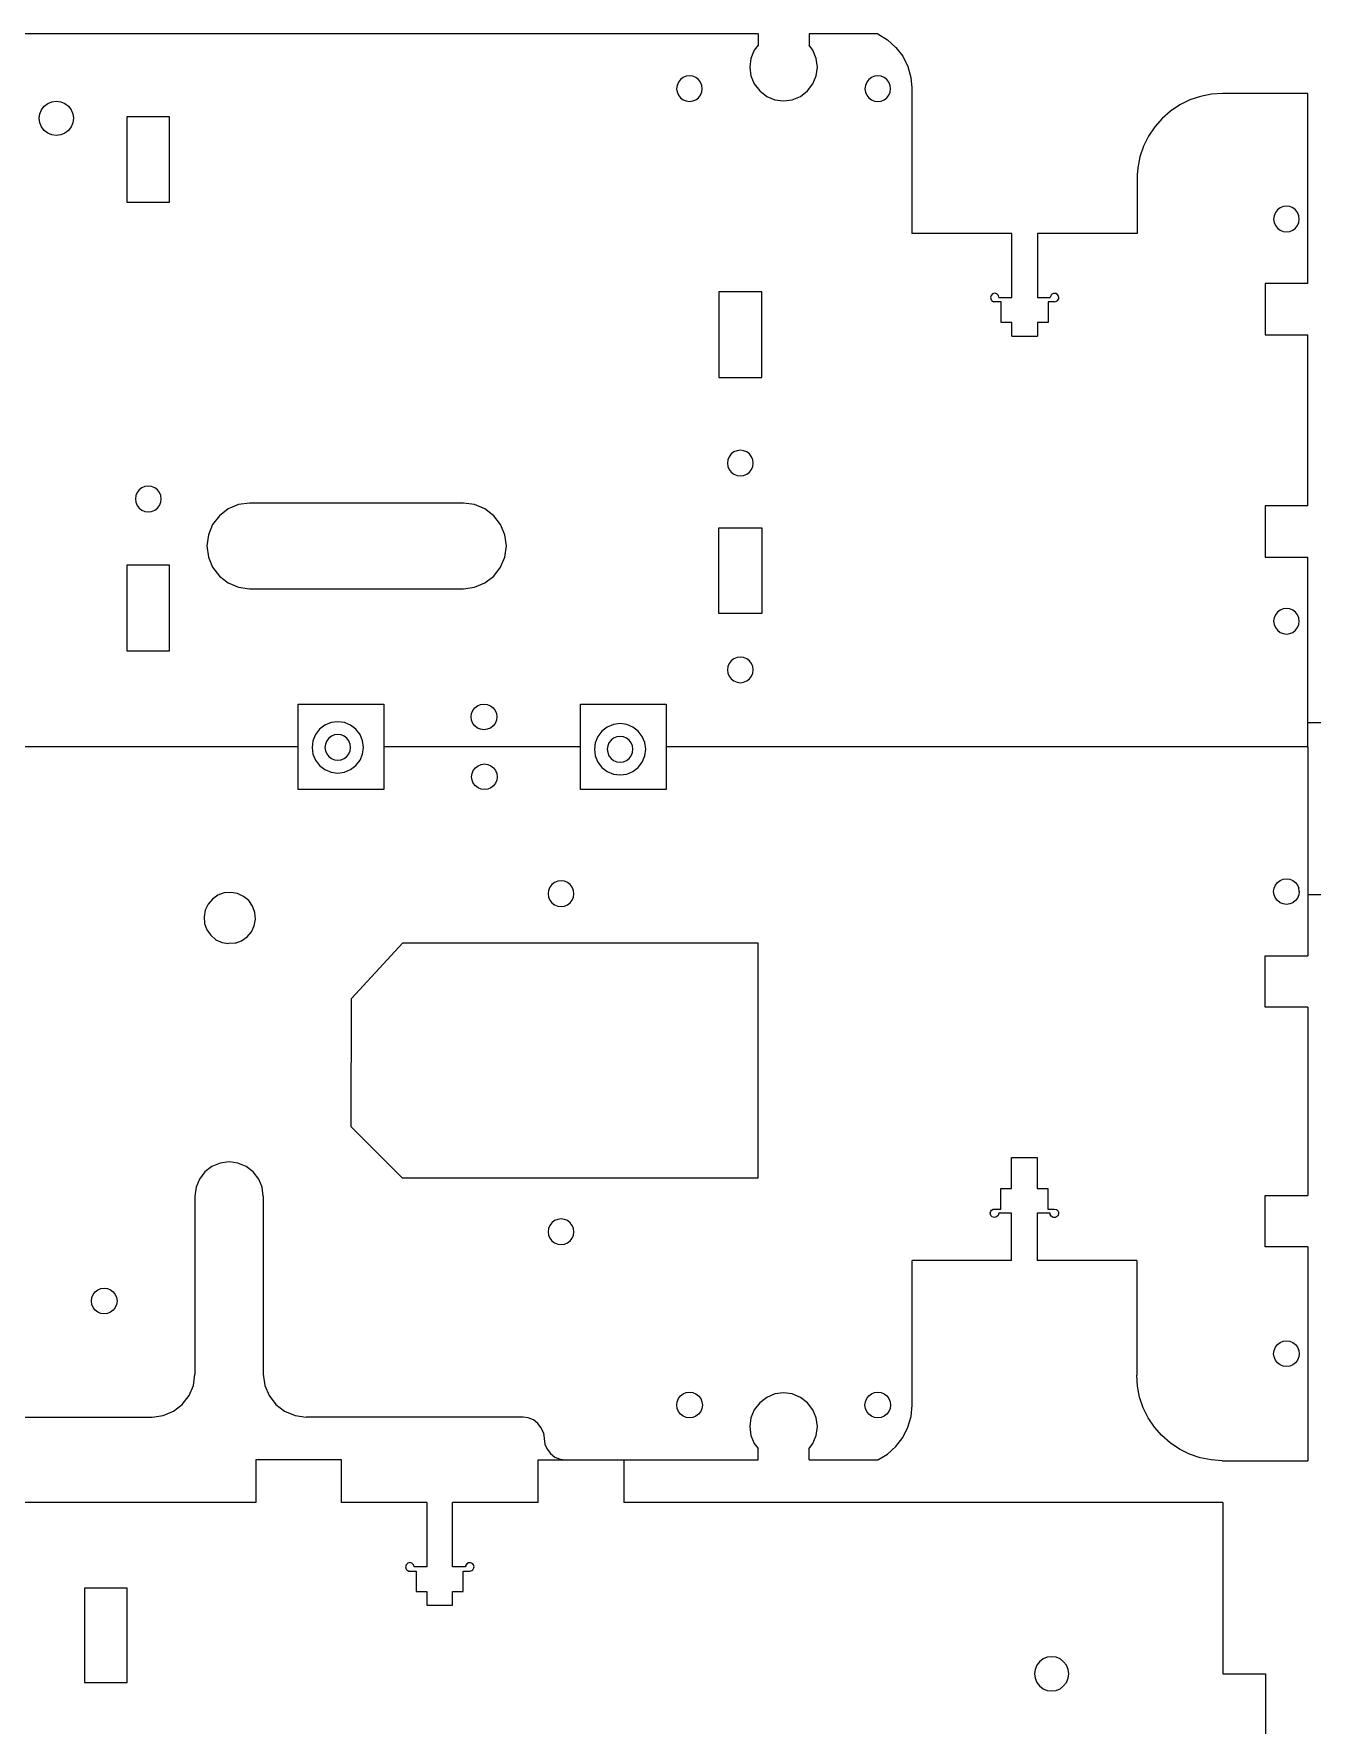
# Model space of a CAD drawing. Extents: x -11 to 589, y -194 to 206.
# Drawn here: x 143.5 to 292.9, y 0.4 to 198.1 of the extents above; entities that cross this region are included whole.
import ezdxf

# ---------------------------------------------------------------- set-up
doc = ezdxf.new("R2010")
doc.units = 0
doc.layers.get('0').update_dxf_attribs({"linetype": 'CONTINUOUS'})

msp = doc.modelspace()

# ---------------------------------------------------------------- linework, layer by layer
for p, q in [((228.15, 198.06), (64.11, 198.06)), ((228.15, 198.06), (228.15, 196.72)), ((242.13, 198.06), (234.11, 198.06)), ((234.11, 198.06), (234.11, 196.72)), ((242.13, 198.06), (243.26, 197.37)), ((227.71, 196.15), (227.32, 195.19)), ((228.15, 196.72), (227.71, 196.15)), ((234.55, 196.15), (234.11, 196.72)), ((234.95, 195.19), (234.55, 196.15)), ((243.26, 197.37), (244.25, 196.48)), ((244.25, 196.48), (245.05, 195.43)), ((227.32, 195.19), (227.18, 194.17)), ((227.18, 194.17), (227.32, 193.15)), ((235.08, 194.17), (234.95, 195.19)), ((234.95, 193.15), (235.08, 194.17)), ((245.05, 195.43), (245.64, 194.25)), ((245.64, 194.25), (246.01, 192.97)), ((218.68, 192.04), (218.63, 191.65)), ((218.83, 192.4), (218.68, 192.04)), ((219.07, 192.71), (218.83, 192.4)), ((219.38, 192.95), (219.07, 192.71)), ((219.74, 193.1), (219.38, 192.95)), ((220.13, 193.15), (219.74, 193.1)), ((220.52, 193.1), (220.13, 193.15)), ((220.88, 192.95), (220.52, 193.1)), ((221.19, 192.71), (220.88, 192.95)), ((221.43, 192.4), (221.19, 192.71)), ((221.58, 192.04), (221.43, 192.4)), ((221.63, 191.65), (221.58, 192.04)), ((227.32, 193.15), (227.71, 192.2)), ((227.71, 192.2), (228.34, 191.38)), ((233.92, 191.38), (234.55, 192.2)), ((234.55, 192.2), (234.95, 193.15)), ((240.69, 192.04), (240.64, 191.65)), ((240.84, 192.4), (240.69, 192.04)), ((241.08, 192.71), (240.84, 192.4)), ((241.39, 192.95), (241.08, 192.71)), ((241.76, 193.1), (241.39, 192.95)), ((242.14, 193.15), (241.76, 193.1)), ((242.53, 193.1), (242.14, 193.15)), ((242.89, 192.95), (242.53, 193.1)), ((243.2, 192.71), (242.89, 192.95)), ((243.44, 192.4), (243.2, 192.71)), ((243.59, 192.04), (243.44, 192.4)), ((243.64, 191.65), (243.59, 192.04)), ((246.01, 192.97), (246.13, 191.76)), ((246.13, 191.76), (246.13, 174.74)), ((144.72, 189.61), (145.13, 189.92)), ((145.13, 189.92), (145.61, 190.12)), ((145.61, 190.12), (146.13, 190.19)), ((146.13, 190.19), (146.65, 190.12)), ((146.65, 190.12), (147.13, 189.92)), ((147.13, 189.92), (147.55, 189.61)), ((218.63, 191.65), (218.68, 191.27)), ((218.68, 191.27), (218.83, 190.9)), ((218.83, 190.9), (219.07, 190.59)), ((219.07, 190.59), (219.38, 190.36)), ((219.38, 190.36), (219.74, 190.21)), ((219.74, 190.21), (220.13, 190.15)), ((220.13, 190.15), (220.52, 190.21)), ((220.52, 190.21), (220.88, 190.36)), ((220.88, 190.36), (221.19, 190.59)), ((221.19, 190.59), (221.43, 190.9)), ((221.43, 190.9), (221.58, 191.27)), ((221.58, 191.27), (221.63, 191.65)), ((228.34, 191.38), (229.16, 190.75)), ((229.16, 190.75), (230.11, 190.36)), ((230.11, 190.36), (231.13, 190.22)), ((231.13, 190.22), (232.15, 190.36)), ((232.15, 190.36), (233.11, 190.75)), ((233.11, 190.75), (233.92, 191.38)), ((240.64, 191.65), (240.69, 191.26)), ((240.69, 191.26), (240.84, 190.9)), ((240.84, 190.9), (241.08, 190.59)), ((241.08, 190.59), (241.39, 190.35)), ((241.39, 190.35), (241.76, 190.2)), ((241.76, 190.2), (242.14, 190.15)), ((242.14, 190.15), (242.53, 190.2)), ((242.53, 190.2), (242.89, 190.35)), ((242.89, 190.35), (243.2, 190.59)), ((243.2, 190.59), (243.44, 190.9)), ((243.44, 190.9), (243.59, 191.26)), ((243.59, 191.26), (243.64, 191.65)), ((277.44, 189.75), (276.35, 189.03)), ((278.61, 190.33), (277.44, 189.75)), ((279.85, 190.75), (278.61, 190.33)), ((281.13, 191.01), (279.85, 190.75)), ((282.44, 191.09), (281.13, 191.01)), ((292.4, 191.09), (282.44, 191.09)), ((292.4, 168.9), (292.4, 191.09)), ((144.13, 188.19), (144.2, 188.71)), ((144.2, 187.67), (144.13, 188.19)), ((144.2, 188.71), (144.4, 189.19)), ((144.4, 189.19), (144.72, 189.61)), ((147.55, 189.61), (147.86, 189.19)), ((147.86, 189.19), (148.06, 188.71)), ((148.06, 188.71), (148.13, 188.19)), ((148.13, 188.19), (148.06, 187.67)), ((159.38, 188.37), (154.38, 188.37)), ((154.38, 188.37), (154.38, 178.37)), ((159.38, 178.37), (159.38, 188.37)), ((275.37, 188.16), (274.5, 187.18)), ((276.35, 189.03), (275.37, 188.16)), ((144.4, 187.19), (144.2, 187.67)), ((144.72, 186.78), (144.4, 187.19)), ((145.13, 186.46), (144.72, 186.78)), ((145.61, 186.26), (145.13, 186.46)), ((146.13, 186.19), (145.61, 186.26)), ((146.65, 186.26), (146.13, 186.19)), ((147.13, 186.46), (146.65, 186.26)), ((147.55, 186.78), (147.13, 186.46)), ((147.86, 187.19), (147.55, 186.78)), ((148.06, 187.67), (147.86, 187.19)), ((273.78, 186.09), (273.2, 184.92)), ((274.5, 187.18), (273.78, 186.09)), ((273.2, 184.92), (272.78, 183.68)), ((272.52, 182.4), (272.47, 181.59)), ((272.78, 183.68), (272.52, 182.4)), ((272.47, 181.59), (272.47, 174.74)), ((154.38, 178.37), (159.38, 178.37)), ((289.52, 177.87), (289.15, 177.72)), ((289.9, 177.92), (289.52, 177.87)), ((290.29, 177.87), (289.9, 177.92)), ((290.65, 177.72), (290.29, 177.87)), ((288.46, 176.81), (288.4, 176.42)), ((288.4, 176.42), (288.46, 176.03)), ((288.61, 177.17), (288.46, 176.81)), ((288.46, 176.03), (288.61, 175.67)), ((288.84, 177.48), (288.61, 177.17)), ((289.15, 177.72), (288.84, 177.48)), ((290.96, 177.48), (290.65, 177.72)), ((291.2, 177.17), (290.96, 177.48)), ((291.35, 176.81), (291.2, 177.17)), ((291.2, 175.67), (291.35, 176.03)), ((291.4, 176.42), (291.35, 176.81)), ((291.35, 176.03), (291.4, 176.42)), ((257.8, 174.74), (246.13, 174.74)), ((257.8, 167.24), (257.8, 174.74)), ((260.8, 174.74), (260.8, 167.24)), ((272.47, 174.74), (260.8, 174.74)), ((288.61, 175.67), (288.84, 175.36)), ((288.84, 175.36), (289.15, 175.12)), ((289.15, 175.12), (289.52, 174.97)), ((289.52, 174.97), (289.9, 174.92)), ((289.9, 174.92), (290.29, 174.97)), ((290.29, 174.97), (290.65, 175.12)), ((290.65, 175.12), (290.96, 175.36)), ((290.96, 175.36), (291.2, 175.67)), ((292.4, 168.9), (287.4, 168.9)), ((287.4, 168.9), (287.4, 162.9)), ((228.58, 167.9), (223.58, 167.9)), ((223.58, 167.9), (223.58, 157.9)), ((228.58, 157.9), (228.58, 167.9)), ((255.37, 167.49), (255.3, 167.24)), ((255.3, 167.24), (255.37, 166.99)), ((255.55, 167.67), (255.37, 167.49)), ((255.37, 166.99), (255.45, 166.89)), ((255.45, 166.89), (255.67, 166.76)), ((255.8, 167.74), (255.55, 167.67)), ((256.55, 166.74), (255.67, 166.76)), ((256.05, 167.67), (255.8, 167.74)), ((256.23, 167.49), (256.05, 167.67)), ((256.3, 167.24), (256.23, 167.49)), ((256.3, 167.24), (257.8, 167.24)), ((256.55, 164.34), (256.55, 166.74)), ((260.8, 167.24), (262.3, 167.24)), ((262.05, 166.74), (262.05, 164.34)), ((262.8, 166.74), (262.05, 166.74)), ((262.32, 167.37), (262.3, 167.24)), ((262.45, 167.6), (262.32, 167.37)), ((262.67, 167.72), (262.45, 167.6)), ((262.93, 167.72), (262.67, 167.72)), ((262.8, 166.74), (263.05, 166.81)), ((263.15, 167.6), (262.93, 167.72)), ((263.05, 166.81), (263.15, 166.89)), ((263.23, 167.49), (263.15, 167.6)), ((263.15, 166.89), (263.28, 167.11)), ((263.3, 167.24), (263.23, 167.49)), ((263.28, 167.11), (263.3, 167.24)), ((257.8, 164.34), (256.55, 164.34)), ((257.8, 162.74), (257.8, 164.34)), ((260.8, 164.34), (260.8, 162.74)), ((262.05, 164.34), (260.8, 164.34)), ((257.8, 162.74), (260.8, 162.74)), ((287.4, 162.9), (292.4, 162.9)), ((292.4, 142.92), (292.4, 162.9)), ((223.58, 157.9), (228.58, 157.9)), ((224.63, 148.29), (224.58, 147.9)), ((224.78, 148.65), (224.63, 148.29)), ((225.01, 148.97), (224.78, 148.65)), ((225.33, 149.2), (225.01, 148.97)), ((225.69, 149.35), (225.33, 149.2)), ((226.08, 149.4), (225.69, 149.35)), ((226.46, 149.35), (226.08, 149.4)), ((226.83, 149.2), (226.46, 149.35)), ((227.14, 148.97), (226.83, 149.2)), ((227.37, 148.65), (227.14, 148.97)), ((227.52, 148.29), (227.37, 148.65)), ((227.58, 147.9), (227.52, 148.29)), ((224.58, 147.9), (224.63, 147.52)), ((224.63, 147.52), (224.78, 147.15)), ((224.78, 147.15), (225.01, 146.84)), ((225.01, 146.84), (225.33, 146.61)), ((225.33, 146.61), (225.69, 146.46)), ((225.69, 146.46), (226.08, 146.4)), ((226.08, 146.4), (226.46, 146.46)), ((226.46, 146.46), (226.83, 146.61)), ((226.83, 146.61), (227.14, 146.84)), ((227.14, 146.84), (227.37, 147.15)), ((227.37, 147.15), (227.52, 147.52)), ((227.52, 147.52), (227.58, 147.9)), ((155.58, 144.46), (155.43, 144.1)), ((155.82, 144.77), (155.58, 144.46)), ((156.13, 145.01), (155.82, 144.77)), ((156.49, 145.16), (156.13, 145.01)), ((156.88, 145.21), (156.49, 145.16)), ((157.27, 145.16), (156.88, 145.21)), ((157.63, 145.01), (157.27, 145.16)), ((157.94, 144.77), (157.63, 145.01)), ((158.18, 144.46), (157.94, 144.77)), ((158.33, 144.1), (158.18, 144.46)), ((155.43, 144.1), (155.38, 143.71)), ((155.38, 143.71), (155.43, 143.32)), ((155.43, 143.32), (155.58, 142.96)), ((155.58, 142.96), (155.82, 142.65)), ((155.82, 142.65), (156.13, 142.41)), ((156.13, 142.41), (156.49, 142.26)), ((157.27, 142.26), (157.63, 142.41)), ((157.63, 142.41), (157.94, 142.65)), ((157.94, 142.65), (158.18, 142.96)), ((158.18, 142.96), (158.33, 143.32)), ((158.38, 143.71), (158.33, 144.1)), ((158.33, 143.32), (158.38, 143.71)), ((166.23, 142.55), (165.19, 141.75)), ((167.43, 143.05), (166.23, 142.55)), ((168.73, 143.22), (167.43, 143.05)), ((193.73, 143.22), (168.73, 143.22)), ((195.02, 143.05), (193.73, 143.22)), ((196.23, 142.55), (195.02, 143.05)), ((197.26, 141.75), (196.23, 142.55)), ((292.4, 142.92), (287.4, 142.92)), ((287.4, 142.92), (287.4, 136.92)), ((156.49, 142.26), (156.88, 142.21)), ((156.88, 142.21), (157.27, 142.26)), ((164.4, 140.72), (163.9, 139.51)), ((165.19, 141.75), (164.4, 140.72)), ((198.06, 140.72), (197.26, 141.75)), ((198.56, 139.51), (198.06, 140.72)), ((223.58, 140.32), (228.58, 140.32)), ((223.58, 130.32), (223.58, 140.32)), ((228.58, 140.32), (228.58, 130.32)), ((163.9, 139.51), (163.73, 138.22)), ((198.73, 138.22), (198.56, 139.51)), ((163.73, 138.22), (163.9, 136.92)), ((163.9, 136.92), (164.4, 135.72)), ((198.06, 135.72), (198.56, 136.92)), ((198.56, 136.92), (198.73, 138.22)), ((287.4, 136.92), (292.4, 136.92)), ((292.41, 117.56), (292.4, 136.92)), ((159.38, 135.98), (154.38, 135.98)), ((154.38, 135.98), (154.38, 125.98)), ((159.38, 125.98), (159.38, 135.98)), ((164.4, 135.72), (165.19, 134.68)), ((165.19, 134.68), (166.23, 133.89)), ((196.23, 133.89), (197.26, 134.68)), ((197.26, 134.68), (198.06, 135.72)), ((166.23, 133.89), (167.43, 133.39)), ((167.43, 133.39), (168.73, 133.22)), ((168.73, 133.22), (193.73, 133.22)), ((193.73, 133.22), (195.02, 133.39)), ((195.02, 133.39), (196.23, 133.89)), ((288.84, 130.48), (288.61, 130.17)), ((289.15, 130.72), (288.84, 130.48)), ((289.52, 130.87), (289.15, 130.72)), ((289.9, 130.92), (289.52, 130.87)), ((290.29, 130.87), (289.9, 130.92)), ((290.65, 130.72), (290.29, 130.87)), ((290.96, 130.48), (290.65, 130.72)), ((291.2, 130.17), (290.96, 130.48)), ((228.58, 130.32), (223.58, 130.32)), ((288.46, 129.81), (288.4, 129.42)), ((288.4, 129.42), (288.46, 129.03)), ((288.61, 130.17), (288.46, 129.81)), ((288.46, 129.03), (288.61, 128.67)), ((288.61, 128.67), (288.84, 128.36)), ((290.96, 128.36), (291.2, 128.67)), ((291.35, 129.81), (291.2, 130.17)), ((291.2, 128.67), (291.35, 129.03)), ((291.4, 129.42), (291.35, 129.81)), ((291.35, 129.03), (291.4, 129.42)), ((288.84, 128.36), (289.15, 128.12)), ((289.15, 128.12), (289.52, 127.97)), ((289.52, 127.97), (289.9, 127.92)), ((289.9, 127.92), (290.29, 127.97)), ((290.29, 127.97), (290.65, 128.12)), ((290.65, 128.12), (290.96, 128.36)), ((154.38, 125.98), (159.38, 125.98)), ((225.02, 124.8), (224.78, 124.49)), ((225.33, 125.04), (225.02, 124.8)), ((225.69, 125.19), (225.33, 125.04)), ((226.08, 125.24), (225.69, 125.19)), ((226.46, 125.19), (226.08, 125.24)), ((226.83, 125.04), (226.46, 125.19)), ((227.14, 124.8), (226.83, 125.04)), ((227.38, 124.49), (227.14, 124.8)), ((224.63, 124.13), (224.58, 123.74)), ((224.58, 123.74), (224.63, 123.35)), ((224.78, 124.49), (224.63, 124.13)), ((224.63, 123.35), (224.78, 122.99)), ((224.78, 122.99), (225.02, 122.68)), ((225.02, 122.68), (225.33, 122.44)), ((226.83, 122.44), (227.14, 122.68)), ((227.14, 122.68), (227.38, 122.99)), ((227.53, 124.13), (227.38, 124.49)), ((227.38, 122.99), (227.53, 123.35)), ((227.58, 123.74), (227.53, 124.13)), ((227.53, 123.35), (227.58, 123.74)), ((225.33, 122.44), (225.69, 122.29)), ((225.69, 122.29), (226.08, 122.24)), ((226.08, 122.24), (226.46, 122.29)), ((226.46, 122.29), (226.83, 122.44)), ((174.4, 119.74), (184.4, 119.74)), ((174.4, 114.74), (174.4, 119.74)), ((184.4, 119.74), (184.4, 114.74)), ((194.61, 118.24), (194.66, 118.63)), ((194.66, 118.63), (194.81, 118.99)), ((194.81, 118.99), (195.05, 119.3)), ((195.05, 119.3), (195.36, 119.54)), ((195.36, 119.54), (195.72, 119.69)), ((195.72, 119.69), (196.11, 119.74)), ((196.11, 119.74), (196.5, 119.69)), ((196.5, 119.69), (196.86, 119.54)), ((196.86, 119.54), (197.17, 119.3)), ((197.17, 119.3), (197.41, 118.99)), ((197.41, 118.99), (197.56, 118.63)), ((197.56, 118.63), (197.61, 118.24)), ((207.4, 119.74), (217.4, 119.74)), ((207.4, 114.74), (207.4, 119.74)), ((217.4, 119.74), (217.4, 114.74)), ((176.9, 116.8), (176.43, 116.17)), ((177.53, 117.27), (176.9, 116.8)), ((178.25, 117.57), (177.53, 117.27)), ((179.03, 117.68), (178.25, 117.57)), ((179.8, 117.58), (179.03, 117.68)), ((180.53, 117.28), (179.8, 117.58)), ((181.15, 116.8), (180.53, 117.28)), ((181.63, 116.18), (181.15, 116.8)), ((194.66, 117.85), (194.61, 118.24)), ((194.81, 117.49), (194.66, 117.85)), ((195.05, 117.18), (194.81, 117.49)), ((195.36, 116.94), (195.05, 117.18)), ((195.72, 116.79), (195.36, 116.94)), ((196.11, 116.74), (195.72, 116.79)), ((196.5, 116.79), (196.11, 116.74)), ((196.86, 116.94), (196.5, 116.79)), ((197.17, 117.18), (196.86, 116.94)), ((197.41, 117.49), (197.17, 117.18)), ((197.56, 117.85), (197.41, 117.49)), ((197.61, 118.24), (197.56, 117.85)), ((210.52, 117.06), (209.89, 116.58)), ((211.24, 117.36), (210.52, 117.06)), ((212.02, 117.46), (211.24, 117.36)), ((212.79, 117.36), (212.02, 117.46)), ((213.52, 117.06), (212.79, 117.36)), ((214.14, 116.58), (213.52, 117.06)), ((292.4, 114.74), (292.41, 117.56)), ((297.4, 117.56), (292.41, 117.56)), ((174.4, 114.74), (117.86, 114.74)), ((174.4, 109.74), (174.4, 114.74)), ((176.13, 115.45), (176.03, 114.67)), ((176.03, 114.67), (176.13, 113.9)), ((176.43, 116.17), (176.13, 115.45)), ((177.58, 115.06), (177.53, 114.68)), ((177.53, 114.68), (177.58, 114.29)), ((177.73, 115.43), (177.58, 115.06)), ((177.97, 115.74), (177.73, 115.43)), ((178.28, 115.98), (177.97, 115.74)), ((178.64, 116.13), (178.28, 115.98)), ((179.03, 116.18), (178.64, 116.13)), ((179.42, 116.13), (179.03, 116.18)), ((179.78, 115.98), (179.42, 116.13)), ((180.09, 115.74), (179.78, 115.98)), ((180.33, 115.43), (180.09, 115.74)), ((180.48, 115.07), (180.33, 115.43)), ((180.53, 114.68), (180.48, 115.07)), ((180.48, 114.29), (180.53, 114.68)), ((181.93, 115.46), (181.63, 116.18)), ((182.03, 114.68), (181.93, 115.46)), ((181.93, 113.9), (182.03, 114.68)), ((207.4, 114.74), (184.4, 114.74)), ((184.4, 114.74), (184.4, 109.74)), ((207.4, 109.74), (207.4, 114.74)), ((209.12, 115.23), (209.02, 114.46)), ((209.42, 115.96), (209.12, 115.23)), ((209.89, 116.58), (209.42, 115.96)), ((210.57, 114.85), (210.52, 114.46)), ((210.72, 115.21), (210.57, 114.85)), ((210.96, 115.52), (210.72, 115.21)), ((211.27, 115.76), (210.96, 115.52)), ((211.63, 115.91), (211.27, 115.76)), ((212.02, 115.96), (211.63, 115.91)), ((212.41, 115.91), (212.02, 115.96)), ((212.77, 115.76), (212.41, 115.91)), ((213.08, 115.52), (212.77, 115.76)), ((213.32, 115.21), (213.08, 115.52)), ((213.47, 114.85), (213.32, 115.21)), ((213.52, 114.46), (213.47, 114.85)), ((214.62, 115.96), (214.14, 116.58)), ((214.92, 115.24), (214.62, 115.96)), ((215.02, 114.46), (214.92, 115.24)), ((292.4, 114.74), (217.4, 114.74)), ((217.4, 114.74), (217.4, 109.74)), ((292.4, 114.74), (292.41, 97.5)), ((176.13, 113.9), (176.43, 113.17)), ((176.43, 113.17), (176.91, 112.55)), ((177.58, 114.29), (177.73, 113.93)), ((177.73, 113.93), (177.97, 113.62)), ((177.97, 113.62), (178.28, 113.38)), ((178.28, 113.38), (178.64, 113.23)), ((178.64, 113.23), (179.03, 113.18)), ((179.03, 113.18), (179.42, 113.23)), ((179.42, 113.23), (179.78, 113.38)), ((179.78, 113.38), (180.09, 113.62)), ((180.09, 113.62), (180.33, 113.93)), ((180.33, 113.93), (180.48, 114.29)), ((181.15, 112.56), (181.63, 113.18)), ((181.63, 113.18), (181.93, 113.9)), ((195.42, 112.54), (195.78, 112.69)), ((195.78, 112.69), (196.17, 112.74)), ((196.17, 112.74), (196.55, 112.69)), ((196.55, 112.69), (196.92, 112.54)), ((209.02, 114.46), (209.12, 113.68)), ((209.12, 113.68), (209.42, 112.96)), ((209.42, 112.96), (209.9, 112.34)), ((210.52, 114.46), (210.57, 114.07)), ((210.57, 114.07), (210.72, 113.71)), ((210.72, 113.71), (210.96, 113.4)), ((210.96, 113.4), (211.27, 113.16)), ((211.27, 113.16), (211.63, 113.01)), ((211.63, 113.01), (212.02, 112.96)), ((212.02, 112.96), (212.41, 113.01)), ((212.41, 113.01), (212.77, 113.16)), ((212.77, 113.16), (213.08, 113.4)), ((213.08, 113.4), (213.32, 113.71)), ((213.32, 113.71), (213.47, 114.07)), ((213.47, 114.07), (213.52, 114.46)), ((214.14, 112.34), (214.62, 112.96)), ((214.62, 112.96), (214.92, 113.69)), ((214.92, 113.69), (215.02, 114.46)), ((176.91, 112.55), (177.53, 112.08)), ((177.53, 112.08), (178.25, 111.78)), ((178.25, 111.78), (179.03, 111.68)), ((179.03, 111.68), (179.81, 111.78)), ((179.81, 111.78), (180.53, 112.08)), ((180.53, 112.08), (181.15, 112.56)), ((194.67, 111.24), (194.72, 111.63)), ((194.72, 110.85), (194.67, 111.24)), ((194.72, 111.63), (194.87, 111.99)), ((194.87, 110.49), (194.72, 110.85)), ((194.87, 111.99), (195.11, 112.3)), ((195.11, 112.3), (195.42, 112.54)), ((196.92, 112.54), (197.23, 112.3)), ((197.23, 112.3), (197.46, 111.99)), ((197.46, 111.99), (197.61, 111.63)), ((197.61, 110.85), (197.46, 110.49)), ((197.61, 111.63), (197.67, 111.24)), ((197.67, 111.24), (197.61, 110.85)), ((209.9, 112.34), (210.52, 111.86)), ((210.52, 111.86), (211.24, 111.56)), ((211.24, 111.56), (212.02, 111.46)), ((212.02, 111.46), (212.8, 111.56)), ((212.8, 111.56), (213.52, 111.86)), ((213.52, 111.86), (214.14, 112.34)), ((184.4, 109.74), (174.4, 109.74)), ((195.11, 110.18), (194.87, 110.49)), ((195.42, 109.94), (195.11, 110.18)), ((195.78, 109.79), (195.42, 109.94)), ((196.17, 109.74), (195.78, 109.79)), ((196.55, 109.79), (196.17, 109.74)), ((196.92, 109.94), (196.55, 109.79)), ((197.23, 110.18), (196.92, 109.94)), ((197.46, 110.49), (197.23, 110.18)), ((217.4, 109.74), (207.4, 109.74)), ((204.37, 98.88), (204.06, 98.64)), ((204.73, 99.03), (204.37, 98.88)), ((205.12, 99.08), (204.73, 99.03)), ((205.51, 99.03), (205.12, 99.08)), ((205.87, 98.88), (205.51, 99.03)), ((206.18, 98.64), (205.87, 98.88)), ((288.6, 98.58), (288.84, 98.89)), ((288.84, 98.89), (289.15, 99.13)), ((289.15, 99.13), (289.52, 99.28)), ((289.52, 99.28), (289.9, 99.33)), ((289.9, 99.33), (290.29, 99.28)), ((290.29, 99.28), (290.65, 99.13)), ((290.65, 99.13), (290.96, 98.89)), ((290.96, 98.89), (291.2, 98.58)), ((164.38, 96.96), (163.88, 96.36)), ((165.02, 97.41), (164.38, 96.96)), ((165.76, 97.67), (165.02, 97.41)), ((166.54, 97.74), (165.76, 97.67)), ((167.31, 97.6), (166.54, 97.74)), ((168.02, 97.27), (167.31, 97.6)), ((168.62, 96.77), (168.02, 97.27)), ((203.67, 97.97), (203.62, 97.58)), ((203.62, 97.58), (203.67, 97.19)), ((203.82, 98.33), (203.67, 97.97)), ((203.67, 97.19), (203.82, 96.83)), ((204.06, 98.64), (203.82, 98.33)), ((206.42, 98.33), (206.18, 98.64)), ((206.57, 97.97), (206.42, 98.33)), ((206.42, 96.83), (206.57, 97.19)), ((206.62, 97.58), (206.57, 97.97)), ((206.57, 97.19), (206.62, 97.58)), ((288.4, 97.83), (288.45, 98.22)), ((288.45, 97.45), (288.4, 97.83)), ((288.45, 98.22), (288.6, 98.58)), ((288.6, 97.08), (288.45, 97.45)), ((288.84, 96.77), (288.6, 97.08)), ((291.2, 97.08), (290.96, 96.77)), ((291.2, 98.58), (291.35, 98.22)), ((291.35, 97.45), (291.2, 97.08)), ((291.4, 97.83), (291.35, 98.22)), ((291.4, 97.83), (291.35, 97.45)), ((292.41, 97.5), (292.4, 90.33)), ((292.41, 97.5), (297.46, 97.5)), ((163.54, 95.65), (163.41, 94.88)), ((163.41, 94.88), (163.47, 94.1)), ((163.88, 96.36), (163.54, 95.65)), ((169.07, 96.12), (168.62, 96.77)), ((169.33, 95.39), (169.07, 96.12)), ((169.4, 94.61), (169.33, 95.39)), ((203.82, 96.83), (204.06, 96.52)), ((204.06, 96.52), (204.37, 96.28)), ((204.37, 96.28), (204.73, 96.13)), ((204.73, 96.13), (205.12, 96.08)), ((205.12, 96.08), (205.51, 96.13)), ((205.51, 96.13), (205.87, 96.28)), ((205.87, 96.28), (206.18, 96.52)), ((206.18, 96.52), (206.42, 96.83)), ((289.15, 96.53), (288.84, 96.77)), ((289.52, 96.38), (289.15, 96.53)), ((289.9, 96.33), (289.52, 96.38)), ((290.29, 96.38), (289.9, 96.33)), ((290.65, 96.53), (290.29, 96.38)), ((290.96, 96.77), (290.65, 96.53)), ((163.47, 94.1), (163.74, 93.36)), ((163.74, 93.36), (164.19, 92.72)), ((168.43, 92.53), (168.93, 93.13)), ((168.93, 93.13), (169.26, 93.84)), ((169.26, 93.84), (169.4, 94.61)), ((164.19, 92.72), (164.79, 92.21)), ((164.79, 92.21), (165.5, 91.88)), ((165.5, 91.88), (166.27, 91.75)), ((167.05, 91.81), (166.27, 91.75)), ((167.05, 91.81), (167.79, 92.08)), ((167.79, 92.08), (168.43, 92.53)), ((186.62, 91.83), (180.62, 85.33)), ((186.62, 91.83), (228.12, 91.83)), ((228.12, 91.83), (228.12, 64.33)), ((287.4, 84.33), (287.4, 90.33)), ((287.4, 90.33), (292.4, 90.33)), ((180.61, 70.33), (180.62, 85.33)), ((292.4, 84.33), (287.4, 84.33)), ((292.4, 84.33), (292.4, 62.33)), ((180.61, 70.33), (186.61, 64.33)), ((164.32, 65.71), (163.49, 65.07)), ((165.29, 66.11), (164.32, 65.71)), ((166.32, 66.24), (165.29, 66.11)), ((167.36, 66.11), (166.32, 66.24)), ((168.32, 65.71), (167.36, 66.11)), ((169.15, 65.07), (168.32, 65.71)), ((257.77, 66.74), (260.77, 66.74)), ((257.77, 63.14), (257.77, 66.74)), ((260.77, 66.74), (260.77, 63.14)), ((162.46, 63.28), (162.32, 62.24)), ((162.86, 64.24), (162.46, 63.28)), ((163.49, 65.07), (162.86, 64.24)), ((169.79, 64.24), (169.15, 65.07)), ((170.19, 63.28), (169.79, 64.24)), ((170.32, 62.24), (170.19, 63.28)), ((228.12, 64.33), (186.61, 64.33)), ((162.32, 62.24), (162.32, 41.43)), ((170.32, 62.24), (170.32, 41.43)), ((256.52, 60.74), (256.52, 63.14)), ((256.52, 63.14), (257.77, 63.14)), ((260.77, 63.14), (262.02, 63.14)), ((262.02, 63.14), (262.02, 60.74)), ((287.4, 56.33), (287.4, 62.33)), ((287.4, 62.33), (292.4, 62.33)), ((204.37, 59.38), (204.06, 59.14)), ((204.73, 59.53), (204.37, 59.38)), ((205.12, 59.58), (204.73, 59.53)), ((205.51, 59.53), (205.12, 59.58)), ((205.87, 59.38), (205.51, 59.53)), ((206.18, 59.14), (205.87, 59.38)), ((255.27, 60.24), (255.34, 60.49)), ((255.34, 59.99), (255.27, 60.24)), ((255.34, 60.49), (255.42, 60.59)), ((255.52, 59.81), (255.34, 59.99)), ((255.42, 60.59), (255.64, 60.72)), ((255.77, 59.74), (255.52, 59.81)), ((255.64, 60.72), (255.77, 60.74)), ((255.77, 60.74), (256.52, 60.74)), ((256.02, 59.81), (255.77, 59.74)), ((256.21, 59.99), (256.02, 59.81)), ((256.27, 60.24), (256.21, 59.99)), ((257.77, 60.24), (256.27, 60.24)), ((257.77, 54.74), (257.77, 60.24)), ((260.77, 60.24), (260.77, 54.74)), ((262.27, 60.24), (260.77, 60.24)), ((262.02, 60.74), (262.77, 60.74)), ((262.29, 60.11), (262.27, 60.24)), ((262.42, 59.89), (262.29, 60.11)), ((262.64, 59.76), (262.42, 59.89)), ((262.9, 59.76), (262.64, 59.76)), ((262.77, 60.74), (263.02, 60.67)), ((263.13, 59.89), (262.9, 59.76)), ((263.02, 60.67), (263.13, 60.59)), ((263.13, 60.59), (263.26, 60.37)), ((263.21, 59.99), (263.13, 59.89)), ((263.27, 60.24), (263.21, 59.99)), ((263.26, 60.37), (263.27, 60.24)), ((203.67, 58.47), (203.62, 58.08)), ((203.62, 58.08), (203.67, 57.7)), ((203.82, 58.83), (203.67, 58.47)), ((203.67, 57.7), (203.82, 57.33)), ((204.06, 59.14), (203.82, 58.83)), ((203.82, 57.33), (204.06, 57.02)), ((206.42, 58.83), (206.18, 59.14)), ((206.18, 57.02), (206.42, 57.33)), ((206.57, 58.47), (206.42, 58.83)), ((206.42, 57.33), (206.57, 57.7)), ((206.62, 58.08), (206.57, 58.47)), ((206.57, 57.7), (206.62, 58.08)), ((204.06, 57.02), (204.37, 56.78)), ((204.37, 56.78), (204.73, 56.63)), ((204.73, 56.63), (205.12, 56.58)), ((205.12, 56.58), (205.51, 56.63)), ((205.51, 56.63), (205.87, 56.78)), ((205.87, 56.78), (206.18, 57.02)), ((292.4, 56.33), (287.4, 56.33)), ((292.4, 56.33), (292.4, 31.33)), ((257.77, 54.74), (246.14, 54.74)), ((246.14, 37.83), (246.14, 54.74)), ((272.4, 54.74), (260.77, 54.74)), ((272.4, 54.74), (272.4, 41.33)), ((150.98, 51.29), (151.34, 51.44)), ((151.34, 51.44), (151.73, 51.49)), ((151.73, 51.49), (152.12, 51.44)), ((152.12, 51.44), (152.48, 51.29)), ((150.23, 49.99), (150.28, 50.38)), ((150.28, 49.6), (150.23, 49.99)), ((150.28, 50.38), (150.43, 50.74)), ((150.43, 49.24), (150.28, 49.6)), ((150.43, 50.74), (150.67, 51.05)), ((150.67, 51.05), (150.98, 51.29)), ((152.48, 51.29), (152.79, 51.05)), ((152.79, 51.05), (153.03, 50.74)), ((153.03, 50.74), (153.18, 50.38)), ((153.18, 49.6), (153.03, 49.24)), ((153.18, 50.38), (153.23, 49.99)), ((153.23, 49.99), (153.18, 49.6)), ((150.67, 48.93), (150.43, 49.24)), ((150.98, 48.69), (150.67, 48.93)), ((151.34, 48.54), (150.98, 48.69)), ((151.73, 48.49), (151.34, 48.54)), ((152.12, 48.54), (151.73, 48.49)), ((152.48, 48.69), (152.12, 48.54)), ((152.79, 48.93), (152.48, 48.69)), ((153.03, 49.24), (152.79, 48.93)), ((288.4, 43.83), (288.46, 44.22)), ((288.46, 43.45), (288.4, 43.83)), ((288.46, 44.22), (288.6, 44.58)), ((288.6, 44.58), (288.84, 44.89)), ((288.84, 44.89), (289.15, 45.13)), ((289.15, 45.13), (289.52, 45.28)), ((289.52, 45.28), (289.9, 45.33)), ((289.9, 45.33), (290.29, 45.28)), ((290.29, 45.28), (290.65, 45.13)), ((290.65, 45.13), (290.96, 44.89)), ((290.96, 44.89), (291.2, 44.58)), ((291.2, 44.58), (291.35, 44.22)), ((291.35, 44.22), (291.4, 43.83)), ((291.4, 43.83), (291.35, 43.45)), ((288.6, 43.08), (288.46, 43.45)), ((288.84, 42.77), (288.6, 43.08)), ((289.15, 42.53), (288.84, 42.77)), ((289.52, 42.38), (289.15, 42.53)), ((289.9, 42.33), (289.52, 42.38)), ((290.29, 42.38), (289.9, 42.33)), ((290.65, 42.53), (290.29, 42.38)), ((290.96, 42.77), (290.65, 42.53)), ((291.2, 43.08), (290.96, 42.77)), ((291.35, 43.45), (291.2, 43.08)), ((161.65, 38.93), (162.15, 40.13)), ((162.15, 40.13), (162.32, 41.43)), ((170.32, 41.43), (170.49, 40.13)), ((170.49, 40.13), (170.99, 38.93)), ((272.49, 40.03), (272.4, 41.33)), ((272.74, 38.75), (272.49, 40.03)), ((159.82, 37.1), (160.86, 37.89)), ((160.86, 37.89), (161.65, 38.93)), ((170.99, 38.93), (171.79, 37.89)), ((171.79, 37.89), (172.82, 37.1)), ((218.64, 37.83), (218.69, 38.22)), ((218.69, 37.44), (218.64, 37.83)), ((218.69, 38.22), (218.84, 38.58)), ((218.84, 38.58), (219.08, 38.89)), ((219.08, 38.89), (219.39, 39.13)), ((219.39, 39.13), (219.75, 39.28)), ((219.75, 39.28), (220.14, 39.33)), ((220.14, 39.33), (220.53, 39.28)), ((220.53, 39.28), (220.89, 39.13)), ((220.89, 39.13), (221.2, 38.89)), ((221.2, 38.89), (221.44, 38.58)), ((221.44, 38.58), (221.59, 38.22)), ((221.59, 38.22), (221.64, 37.83)), ((221.64, 37.83), (221.59, 37.44)), ((228.34, 38.11), (227.71, 37.29)), ((229.16, 38.73), (228.34, 38.11)), ((230.11, 39.13), (229.16, 38.73)), ((231.13, 39.26), (230.11, 39.13)), ((232.15, 39.13), (231.13, 39.26)), ((233.11, 38.73), (232.15, 39.13)), ((233.92, 38.11), (233.11, 38.73)), ((234.55, 37.29), (233.92, 38.11)), ((240.64, 37.83), (240.69, 38.22)), ((240.69, 37.44), (240.64, 37.83)), ((240.69, 38.22), (240.84, 38.58)), ((240.84, 38.58), (241.08, 38.89)), ((241.08, 38.89), (241.39, 39.13)), ((241.39, 39.13), (241.75, 39.28)), ((241.75, 39.28), (242.14, 39.33)), ((242.14, 39.33), (242.53, 39.28)), ((242.53, 39.28), (242.89, 39.13)), ((242.89, 39.13), (243.2, 38.89)), ((243.2, 38.89), (243.44, 38.58)), ((243.44, 38.58), (243.59, 38.22)), ((243.59, 38.22), (243.64, 37.83)), ((243.64, 37.83), (243.59, 37.44)), ((246.02, 36.51), (246.14, 37.83)), ((273.17, 37.51), (272.74, 38.75)), ((91.61, 36.43), (157.32, 36.43)), ((157.32, 36.43), (158.62, 36.6)), ((158.62, 36.6), (159.82, 37.1)), ((172.82, 37.1), (174.03, 36.6)), ((174.03, 36.6), (175.32, 36.43)), ((200.7, 36.43), (175.32, 36.43)), ((201.29, 36.34), (200.7, 36.43)), ((201.89, 36.09), (201.29, 36.34)), ((202.41, 35.69), (201.89, 36.09)), ((202.81, 35.18), (202.41, 35.69)), ((218.84, 37.08), (218.69, 37.44)), ((219.08, 36.77), (218.84, 37.08)), ((219.39, 36.53), (219.08, 36.77)), ((219.75, 36.38), (219.39, 36.53)), ((220.14, 36.33), (219.75, 36.38)), ((220.53, 36.38), (220.14, 36.33)), ((220.89, 36.53), (220.53, 36.38)), ((221.2, 36.77), (220.89, 36.53)), ((221.44, 37.08), (221.2, 36.77)), ((221.59, 37.44), (221.44, 37.08)), ((227.32, 36.33), (227.18, 35.31)), ((227.71, 37.29), (227.32, 36.33)), ((234.95, 36.33), (234.55, 37.29)), ((235.08, 35.31), (234.95, 36.33)), ((240.84, 37.08), (240.69, 37.44)), ((241.08, 36.77), (240.84, 37.08)), ((241.39, 36.53), (241.08, 36.77)), ((241.75, 36.38), (241.39, 36.53)), ((242.14, 36.33), (241.75, 36.38)), ((242.53, 36.38), (242.14, 36.33)), ((242.89, 36.53), (242.53, 36.38)), ((243.2, 36.77), (242.89, 36.53)), ((243.44, 37.08), (243.2, 36.77)), ((243.59, 37.44), (243.44, 37.08)), ((245.65, 35.24), (246.02, 36.51)), ((273.74, 36.33), (273.17, 37.51)), ((274.47, 35.25), (273.74, 36.33)), ((203.07, 34.57), (202.81, 35.18)), ((203.07, 34.57), (203.24, 33.28)), ((227.18, 35.31), (227.32, 34.29)), ((227.32, 34.29), (227.71, 33.34)), ((234.55, 33.34), (234.95, 34.29)), ((234.95, 34.29), (235.08, 35.31)), ((244.26, 33), (245.06, 34.05)), ((245.06, 34.05), (245.65, 35.24)), ((275.33, 34.26), (274.47, 35.25)), ((276.32, 33.4), (275.33, 34.26)), ((203.24, 33.28), (203.49, 32.68)), ((203.49, 32.68), (203.89, 32.16)), ((203.89, 32.16), (204.41, 31.76)), ((204.41, 31.76), (205.01, 31.51)), ((227.71, 33.34), (228.15, 32.76)), ((228.15, 31.42), (228.15, 32.76)), ((234.11, 32.76), (234.55, 33.34)), ((234.11, 31.42), (234.11, 32.76)), ((242.14, 31.42), (243.27, 32.11)), ((243.27, 32.11), (244.26, 33)), ((277.4, 32.67), (276.32, 33.4)), ((278.58, 32.09), (277.4, 32.67)), ((279.82, 31.67), (278.58, 32.09)), ((281.1, 31.42), (279.82, 31.67)), ((169.45, 31.43), (169.45, 26.43)), ((179.45, 31.43), (169.45, 31.43)), ((179.45, 26.43), (179.45, 31.43)), ((202.45, 26.43), (202.45, 31.43)), ((202.45, 31.43), (205.66, 31.42)), ((205.01, 31.51), (205.66, 31.42)), ((205.66, 31.42), (212.45, 31.42)), ((212.45, 31.42), (228.15, 31.42)), ((212.45, 31.42), (212.45, 26.43)), ((234.11, 31.42), (242.14, 31.42)), ((282.4, 31.33), (281.1, 31.42)), ((282.4, 31.33), (292.4, 31.33)), ((169.45, 26.43), (112.9, 26.43)), ((189.45, 26.43), (179.45, 26.43)), ((189.45, 26.43), (189.45, 18.93)), ((202.45, 26.43), (192.45, 26.43)), ((192.45, 18.93), (192.45, 26.43)), ((282.45, 26.43), (212.45, 26.43)), ((282.45, 26.43), (282.45, 6.43)), ((187.02, 19.17), (186.95, 18.92)), ((186.95, 18.92), (187.02, 18.67)), ((187.2, 19.36), (187.02, 19.17)), ((187.02, 18.67), (187.1, 18.57)), ((187.1, 18.57), (187.32, 18.44)), ((187.45, 19.42), (187.2, 19.36)), ((187.32, 18.44), (187.38, 18.43)), ((187.38, 18.43), (187.45, 18.43)), ((187.7, 19.36), (187.45, 19.42)), ((187.45, 18.43), (188.2, 18.43)), ((187.88, 19.17), (187.7, 19.36)), ((187.95, 18.92), (187.88, 19.17)), ((189.45, 18.93), (187.95, 18.92)), ((188.2, 18.43), (188.2, 16.03)), ((193.95, 18.93), (192.45, 18.93)), ((193.7, 16.03), (193.7, 18.43)), ((193.7, 18.43), (194.45, 18.43)), ((193.97, 19.06), (193.95, 18.93)), ((194.1, 19.28), (193.97, 19.06)), ((194.32, 19.41), (194.1, 19.28)), ((194.58, 19.41), (194.32, 19.41)), ((194.45, 18.43), (194.7, 18.49)), ((194.8, 19.28), (194.58, 19.41)), ((194.7, 18.49), (194.8, 18.57)), ((194.88, 19.18), (194.8, 19.28)), ((194.8, 18.57), (194.93, 18.8)), ((194.95, 18.93), (194.88, 19.18)), ((194.93, 18.8), (194.95, 18.93)), ((154.43, 16.43), (149.43, 16.43)), ((149.43, 16.43), (149.43, 5.43)), ((154.43, 5.43), (154.43, 16.43)), ((188.2, 16.03), (189.45, 16.03)), ((189.45, 16.03), (189.45, 14.43)), ((192.45, 14.43), (192.45, 16.03)), ((192.45, 16.03), (193.7, 16.03)), ((189.45, 14.43), (192.45, 14.43)), ((261.45, 8.16), (261.04, 7.84)), ((261.93, 8.36), (261.45, 8.16)), ((262.45, 8.43), (261.93, 8.36)), ((262.97, 8.36), (262.45, 8.43)), ((263.45, 8.16), (262.97, 8.36)), ((263.86, 7.84), (263.45, 8.16)), ((260.52, 6.94), (260.45, 6.43)), ((260.45, 6.43), (260.52, 5.91)), ((260.72, 7.43), (260.52, 6.94)), ((261.04, 7.84), (260.72, 7.43)), ((264.18, 7.43), (263.86, 7.84)), ((264.38, 6.94), (264.18, 7.43)), ((264.45, 6.43), (264.38, 6.94)), ((264.38, 5.91), (264.45, 6.43)), ((282.45, 6.43), (287.45, 6.43)), ((287.45, 6.43), (287.45, -3.57)), ((149.43, 5.43), (154.43, 5.43)), ((260.52, 5.91), (260.72, 5.43)), ((260.72, 5.43), (261.04, 5.01)), ((261.04, 5.01), (261.45, 4.69)), ((261.45, 4.69), (261.93, 4.49)), ((261.93, 4.49), (262.45, 4.43)), ((262.45, 4.43), (262.97, 4.49)), ((262.97, 4.49), (263.45, 4.69)), ((263.45, 4.69), (263.86, 5.01)), ((263.86, 5.01), (264.18, 5.43)), ((264.18, 5.43), (264.38, 5.91))]:
    msp.add_line(p, q)

doc.saveas('drawing.dxf')
